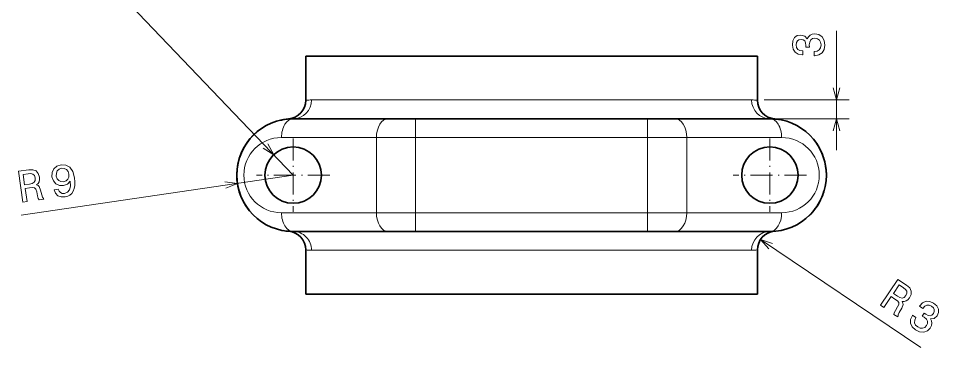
# Model space of a CAD drawing. Extents: x 0 to 594, y 0 to 420.
# Drawn here: x 291.8 to 438.5, y 117.7 to 170.3 of the extents above; entities that cross this region are included whole.
import ezdxf

# ---------------------------------------------------------------- set-up
doc = ezdxf.new("R2010")
doc.units = 0
doc.linetypes.add('DASHDOT', pattern=[18.5, 12, -3, 0.5, -3])

msp = doc.modelspace()

# ---------------------------------------------------------------- linework, layer by layer
at = {"color": 7, "lineweight": 13}
for p, q in [((335.57, 145.25), (297.96, 184.66)), ((408.65, 157.25), (338.5, 157.25)), ((394.07, 154.25), (424.19, 154.25)), ((392.07, 151.25), (355.08, 151.25)), ((335.57, 145.25), (292.22, 138.86)), ((355.08, 139.25), (392.07, 139.25)), ((410.09, 134.98), (435.61, 117.71)), ((408.65, 133.25), (338.5, 133.25))]:
    msp.add_line(p, q, dxfattribs=at)
at = {"color": 7, "lineweight": 13, "ltscale": 0.476194}
msp.add_line((422.19, 149.25), (422.19, 168.3), dxfattribs=at)
at = {"color": 7, "lineweight": 35}
for p, q in [((409.57, 164.25), (337.57, 164.25)), ((392.07, 154.25), (355.08, 154.25)), ((355.08, 136.25), (392.07, 136.25)), ((409.57, 126.25), (337.57, 126.25)), ((346.57, 126.25), (400.57, 126.25))]:
    msp.add_line(p, q, dxfattribs=at)
at = {"color": 7, "lineweight": 35, "ltscale": 0.176043}
for p, q in [((337.57, 157.21), (337.57, 164.25)), ((337.57, 164.25), (337.57, 157.21)), ((409.57, 157.21), (409.57, 164.25)), ((409.57, 164.25), (409.57, 157.21)), ((337.57, 126.25), (337.57, 133.3)), ((337.57, 133.3), (337.57, 126.25)), ((409.57, 126.25), (409.57, 133.3)), ((409.57, 133.3), (409.57, 126.25))]:
    msp.add_line(p, q, dxfattribs=at)
at = {"color": 7, "lineweight": 13, "ltscale": 0.338334}
msp.add_line((410.65, 157.25), (424.19, 157.25), dxfattribs=at)
at = {"color": 7, "lineweight": 35, "ltscale": 0.378374}
for p, q in [((350.71, 154.25), (335.57, 154.25)), ((396.44, 154.25), (411.57, 154.25)), ((335.57, 136.25), (350.71, 136.25)), ((411.57, 136.25), (396.44, 136.25))]:
    msp.add_line(p, q, dxfattribs=at)
at = {"color": 7, "lineweight": 35, "ltscale": 0.109322}
for p, q in [((355.08, 154.25), (350.71, 154.25)), ((396.44, 154.25), (392.07, 154.25)), ((350.71, 136.25), (355.08, 136.25)), ((392.07, 136.25), (396.44, 136.25))]:
    msp.add_line(p, q, dxfattribs=at)
at = {"color": 7, "lineweight": 13, "ltscale": 0.075}
for p, q in [((355.08, 154.25), (355.08, 151.25)), ((392.07, 154.25), (392.07, 151.25)), ((355.08, 136.25), (355.08, 139.25)), ((392.07, 136.25), (392.07, 139.25))]:
    msp.add_line(p, q, dxfattribs=at)
at = {"color": 7, "lineweight": 13, "ltscale": 0.378374}
for p, q in [((348.84, 151.25), (333.7, 151.25)), ((398.31, 151.25), (413.45, 151.25)), ((333.7, 139.25), (348.84, 139.25)), ((413.45, 139.25), (398.31, 139.25))]:
    msp.add_line(p, q, dxfattribs=at)
at = {"color": 7, "lineweight": 13, "ltscale": 0.156174}
for p, q in [((355.08, 151.25), (348.84, 151.25)), ((398.31, 151.25), (392.07, 151.25)), ((355.08, 139.25), (348.84, 139.25)), ((398.31, 139.25), (392.07, 139.25))]:
    msp.add_line(p, q, dxfattribs=at)
at = {"color": 7, "lineweight": 13, "ltscale": 0.3}
for p, q in [((348.84, 139.25), (348.84, 151.25)), ((355.08, 139.25), (355.08, 151.25)), ((392.07, 139.25), (392.07, 151.25)), ((398.31, 139.25), (398.31, 151.25))]:
    msp.add_line(p, q, dxfattribs=at)
at = {"color": 7, "linetype": 'DASHDOT', "lineweight": 13, "ltscale": 0.2925}
for p, q in [((335.57, 151.1), (335.57, 139.4)), ((335.57, 151.1), (335.57, 139.4)), ((411.57, 151.1), (411.57, 139.4)), ((341.42, 145.25), (329.72, 145.25)), ((341.42, 145.25), (329.72, 145.25)), ((417.42, 145.25), (405.72, 145.25))]:
    msp.add_line(p, q, dxfattribs=at)
at = {"color": 7, "lineweight": 35, "ltscale": 0.225}
for p, q in [((346.57, 126.25), (337.57, 126.25)), ((409.57, 126.25), (400.57, 126.25))]:
    msp.add_line(p, q, dxfattribs=at)
at = {"color": 7, "lineweight": 13}
for points in [[(418.61, 164.32), (418.66, 164.32), (419.36, 164.43), (419.88, 164.77), (420.21, 165.3), (420.33, 166.01), (420.21, 166.76), (419.89, 167.32), (419.39, 167.68), (418.74, 167.81), (418.31, 167.75), (417.97, 167.6), (417.7, 167.34), (417.51, 166.99), (417.12, 167.46), (416.5, 167.62), (415.93, 167.52), (415.51, 167.21), (415.24, 166.7), (415.15, 166.01), (415.26, 165.36), (415.58, 164.86), (416.09, 164.54), (416.76, 164.43), (416.81, 164.43), (416.81, 165.07), (416.35, 165.13), (416.01, 165.32), (415.81, 165.62), (415.74, 166.05), (415.8, 166.42), (415.95, 166.69), (416.19, 166.86), (416.53, 166.93), (416.88, 166.86), (417.12, 166.69), (417.26, 166.38), (417.3, 165.97), (417.3, 165.69), (417.87, 165.69), (417.85, 166.05), (417.92, 166.5), (418.09, 166.84), (418.37, 167.04), (418.74, 167.11), (419.15, 167.03), (419.46, 166.82), (419.66, 166.49), (419.72, 166.05), (419.65, 165.6), (419.44, 165.27), (419.09, 165.06), (418.61, 164.98)], [(297.47, 142.91), (297.66, 142.36), (298.03, 141.97), (298.55, 141.77), (299.21, 141.77), (299.62, 141.88), (299.98, 142.06), (300.27, 142.33), (300.49, 142.68), (300.65, 143.11), (300.73, 143.61), (300.74, 144.18), (300.69, 144.83), (300.42, 145.82), (299.96, 146.5), (299.34, 146.86), (298.55, 146.9), (297.87, 146.67), (297.39, 146.25), (297.13, 145.68), (297.11, 145), (297.33, 144.33), (297.74, 143.86), (298.29, 143.6), (298.94, 143.59), (299.59, 143.82), (300.03, 144.31), (300.04, 143.5), (299.89, 142.91), (299.59, 142.52), (299.13, 142.34), (298.75, 142.34), (298.46, 142.46), (298.24, 142.68), (298.12, 143)], [(292.49, 140.92), (293.15, 141.02), (292.84, 143.11), (293.52, 143.21), (294.02, 143.26), (294.35, 143.2), (294.56, 142.99), (294.69, 142.58), (294.82, 141.95), (294.92, 141.53), (295.05, 141.3), (295.8, 141.41), (295.78, 141.54), (295.58, 141.72), (295.47, 142.08), (295.3, 142.87), (295.09, 143.45), (294.9, 143.61), (294.63, 143.7), (294.89, 143.92), (295.05, 144.2), (295.13, 144.54), (295.12, 144.92), (294.93, 145.5), (294.58, 145.91), (294.07, 146.11), (293.41, 146.11), (291.76, 145.87)], [(293.32, 145.48), (293.76, 145.5), (294.08, 145.41), (294.31, 145.19), (294.43, 144.8), (294.42, 144.38), (294.27, 144.1), (293.96, 143.93), (293.52, 143.82), (292.75, 143.71), (292.51, 145.36)], [(297.8, 145.1), (297.81, 145.56), (297.96, 145.94), (298.24, 146.2), (298.63, 146.34), (299.07, 146.33), (299.42, 146.15), (299.67, 145.84), (299.81, 145.41), (299.8, 144.95), (299.65, 144.58), (299.35, 144.33), (298.93, 144.19), (298.53, 144.21), (298.19, 144.37), (297.94, 144.67)], [(429.19, 124.47), (429.74, 124.1), (430.92, 125.85), (431.49, 125.46), (431.9, 125.16), (432.1, 124.9), (432.11, 124.61), (431.93, 124.21), (431.6, 123.66), (431.4, 123.28), (431.33, 123.02), (431.95, 122.6), (432.03, 122.71), (432.01, 122.97), (432.17, 123.32), (432.58, 124.01), (432.81, 124.58), (432.78, 124.82), (432.64, 125.08), (432.98, 125.07), (433.29, 125.17), (433.58, 125.36), (433.83, 125.65), (434.08, 126.21), (434.1, 126.74), (433.86, 127.24), (433.37, 127.68), (431.99, 128.61)], [(432.87, 127.28), (433.21, 126.99), (433.39, 126.71), (433.41, 126.39), (433.25, 126.02), (432.95, 125.72), (432.65, 125.62), (432.3, 125.7), (431.91, 125.92), (431.27, 126.35), (432.2, 127.73)], [(434.31, 122.9), (434.29, 122.86), (433.99, 122.22), (433.98, 121.6), (434.24, 121.03), (434.76, 120.53), (435.44, 120.21), (436.09, 120.16), (436.67, 120.38), (437.14, 120.84), (437.33, 121.23), (437.39, 121.6), (437.33, 121.97), (437.15, 122.32), (437.76, 122.38), (438.24, 122.8), (438.46, 123.33), (438.45, 123.85), (438.18, 124.36), (437.66, 124.82), (437.06, 125.09), (436.47, 125.11), (435.92, 124.87), (435.45, 124.38), (435.42, 124.33), (435.95, 123.97), (436.26, 124.32), (436.6, 124.49), (436.96, 124.49), (437.36, 124.31), (437.63, 124.05), (437.78, 123.78), (437.78, 123.48), (437.64, 123.17), (437.39, 122.91), (437.12, 122.81), (436.79, 122.86), (436.42, 123.06), (436.19, 123.22), (435.87, 122.75), (436.17, 122.56), (436.51, 122.26), (436.7, 121.92), (436.71, 121.58), (436.56, 121.23), (436.26, 120.93), (435.91, 120.79), (435.53, 120.82), (435.13, 121.01), (434.79, 121.32), (434.64, 121.69), (434.66, 122.09), (434.86, 122.53)]]:
    msp.add_lwpolyline(points, close=True, dxfattribs=at)
for points in [[(421.67, 159.19), (422.19, 157.25), (422.7, 159.19)], [(422.7, 152.32), (422.19, 154.25), (421.67, 152.32)], [(330.76, 149.55), (332.47, 148.51), (331.51, 150.26)], [(324.84, 143.15), (326.67, 143.94), (324.68, 144.17)], [(411.98, 134.32), (410.09, 134.98), (411.4, 133.47)]]:
    msp.add_lwpolyline(points, dxfattribs=at)
at = {"color": 7, "lineweight": 35}
for centre in [(335.57, 145.25), (411.57, 145.25)]:
    msp.add_circle(centre, 4.5, dxfattribs=at)
for centre, radius, start, end in [((334.57, 157.21), 3, 274.7802, 360), ((334.57, 157.21), 3, 274.7807, 0.0001), ((412.57, 157.21), 3, 179.9999, 265.2199), ((412.57, 157.21), 3, 180.0001, 265.2197), ((335.57, 145.25), 9, 90, 270), ((335.57, 145.25), 9, 94.78, 104.5018), ((411.57, 145.25), 9, 270, 90), ((411.57, 145.25), 9, 84.1414, 85.2198), ((335.57, 145.25), 9, 133.9084, 224.5275), ((335.57, 145.25), 4.5, 270, 90), ((411.57, 145.25), 9, 0.0752, 35.8294), ((411.57, 145.25), 9, 324.3554, 343.3625), ((411.57, 145.25), 9, 313.9362, 323.5884), ((335.57, 145.25), 9, 259.6053, 265.22), ((334.57, 133.3), 3, 0.0001, 85.2195), ((412.57, 133.3), 3, 94.7803, 179.9999)]:
    msp.add_arc(centre, radius, start, end, dxfattribs=at)
at = {"color": 7, "lineweight": 13}
for centre, radius, start, end in [((338.5, 147.02), 10.23, 90.0016, 95.1765), ((408.65, 147.02), 10.23, 84.8244, 89.9996), ((335.57, 145.25), 9, 117.2342, 201.1233), ((333.7, 145.25), 6, 90.0001, 269.9999), ((413.45, 145.25), 6, 270.0001, 89.9999), ((338.5, 143.49), 10.23, 264.8244, 269.9996), ((408.65, 143.49), 10.23, 270.0017, 275.1764)]:
    msp.add_arc(centre, radius, start, end, dxfattribs=at)
for centre, major_axis, ratio, start_param, end_param in [((335.57, 157.25), (0, 3), 0.974359, 3.145611, 4.712389), ((411.57, 157.25), (0, 3), 0.974359, 1.570796, 3.137575), ((335.57, 151.25), (0, 3), 0.624695, 6.283185, 7.853982), ((350.71, 151.25), (0, 3), 0.624695, 0, 1.570796), ((396.44, 151.25), (0, 3), 0.624695, 4.712389, 6.283185), ((411.57, 151.25), (0, -3), 0.624695, 1.570796, 3.141593), ((335.57, 139.25), (0, 3), 0.624695, 1.570796, 3.141593), ((350.71, 139.25), (0, -3), 0.624695, 4.712389, 6.283185), ((396.44, 139.25), (0, -3), 0.624695, 0, 1.570796), ((411.57, 139.25), (0, 3), 0.624695, 3.141593, 4.712389), ((335.57, 133.25), (0, -3), 0.974359, 1.570796, 3.141593), ((411.57, 133.25), (0, -3), 0.974359, 3.141593, 4.712389)]:
    msp.add_ellipse(centre, major_axis=major_axis, ratio=ratio, start_param=start_param, end_param=end_param, dxfattribs=at)

doc.saveas('drawing.dxf')
